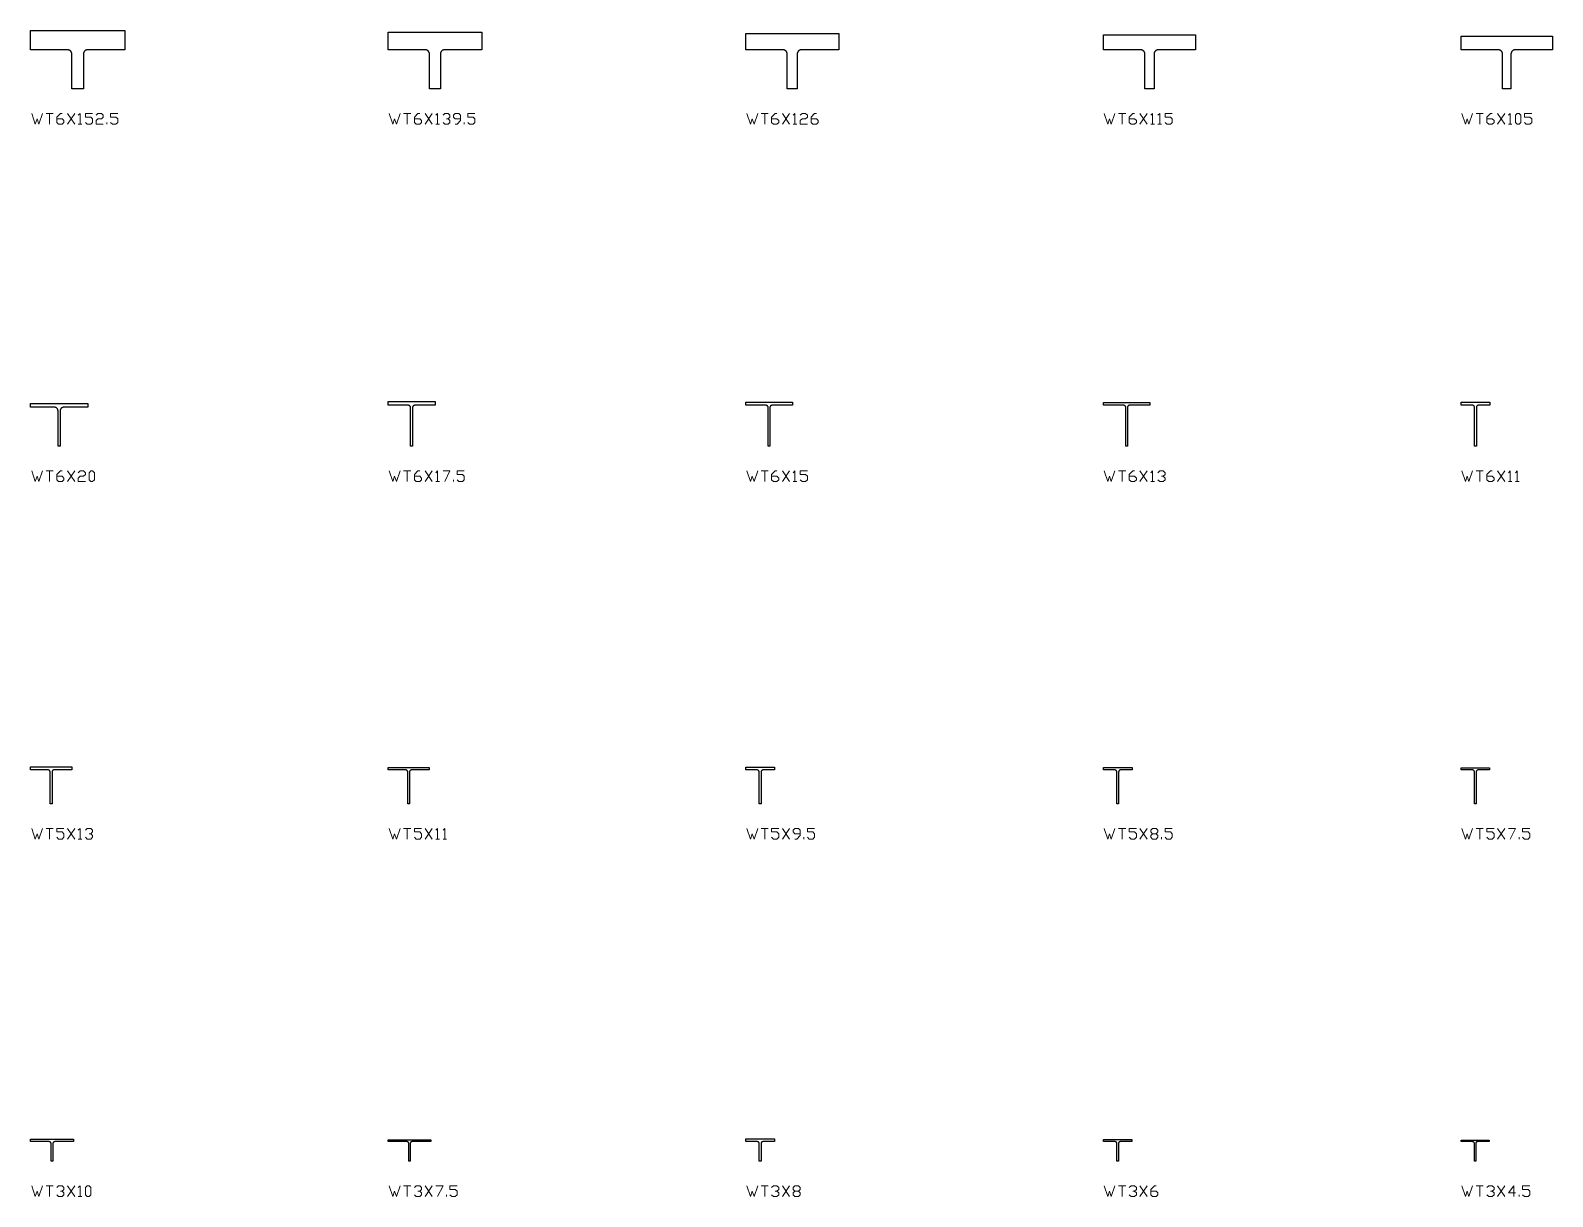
# Model space of a CAD drawing. Header units: inches. Extents: x 0 to 967, y -705 to 22.
# Drawn here: x 0 to 212.8, y -704.9 to -541.8 of the extents above; entities that cross this region are included whole.
import ezdxf

# ---------------------------------------------------------------- set-up
doc = ezdxf.new("R2010")
doc.units = ezdxf.units.IN
doc.header["$MEASUREMENT"] = 0
doc.layers.add('AISC_STEEL', color=7, linetype='Continuous')

msp = doc.modelspace()

# ---------------------------------------------------------------- linework, layer by layer
at = {"color": 3, "lineweight": 0}
for p, q in [((2.18, -553.46), (3.18, -553.46)), ((2.68, -553.46), (2.68, -554.96)), ((5.18, -554.96), (6.19, -553.46)), ((5.18, -553.46), (6.19, -554.96)), ((6.69, -554.96), (7.19, -554.96)), ((10.7, -554.96), (10.7, -554.71)), ((52.17, -553.46), (53.18, -553.46)), ((52.68, -553.46), (52.68, -554.96)), ((55.18, -554.96), (56.18, -553.46)), ((55.18, -553.46), (56.18, -554.96)), ((56.68, -554.96), (57.18, -554.96)), ((60.64, -554.96), (60.64, -554.71)), ((102.17, -553.46), (103.12, -553.46)), ((102.67, -553.46), (102.67, -554.96)), ((105.13, -554.96), (106.13, -553.46)), ((105.13, -553.46), (106.13, -554.96)), ((106.63, -554.96), (107.13, -554.96)), ((152.12, -553.46), (153.12, -553.46)), ((152.62, -553.46), (152.62, -554.96)), ((155.12, -554.96), (156.12, -553.46)), ((155.12, -553.46), (156.12, -554.96)), ((156.62, -554.96), (157.13, -554.96)), ((157.63, -554.96), (158.13, -554.96)), ((202.11, -553.46), (203.11, -553.46)), ((202.61, -553.46), (202.61, -554.96)), ((205.12, -554.96), (206.12, -553.46)), ((205.12, -553.46), (206.12, -554.96)), ((206.62, -554.96), (207.12, -554.96)), ((2.18, -603.45), (3.18, -603.45)), ((2.68, -603.45), (2.68, -604.95)), ((5.18, -604.95), (6.19, -603.45)), ((5.18, -603.45), (6.19, -604.95)), ((52.17, -603.45), (53.18, -603.45)), ((52.68, -603.45), (52.68, -604.95)), ((55.18, -604.95), (56.18, -603.45)), ((55.18, -603.45), (56.18, -604.95)), ((102.17, -603.45), (103.12, -603.45)), ((102.67, -603.45), (102.67, -604.95)), ((105.13, -604.95), (106.13, -603.45)), ((105.13, -603.45), (106.13, -604.95)), ((152.12, -603.45), (153.12, -603.45)), ((152.62, -603.45), (152.62, -604.95)), ((155.12, -604.95), (156.12, -603.45)), ((155.12, -603.45), (156.12, -604.95)), ((202.11, -603.45), (203.11, -603.45)), ((202.61, -603.45), (202.61, -604.95)), ((205.12, -604.95), (206.12, -603.45)), ((205.12, -603.45), (206.12, -604.95)), ((56.68, -604.95), (57.18, -604.95)), ((59.14, -604.95), (59.14, -604.7)), ((106.63, -604.95), (107.13, -604.95)), ((156.62, -604.95), (157.13, -604.95)), ((206.62, -604.95), (207.12, -604.95)), ((207.62, -604.95), (208.12, -604.95)), ((2.18, -653.45), (3.18, -653.45)), ((2.68, -653.45), (2.68, -654.95)), ((5.18, -654.95), (6.19, -653.45)), ((5.18, -653.45), (6.19, -654.95)), ((6.69, -654.95), (7.19, -654.95)), ((52.17, -653.45), (53.18, -653.45)), ((52.68, -653.45), (52.68, -654.95)), ((55.18, -654.95), (56.18, -653.45)), ((55.18, -653.45), (56.18, -654.95)), ((56.68, -654.95), (57.18, -654.95)), ((57.69, -654.95), (58.19, -654.95)), ((102.17, -653.45), (103.12, -653.45)), ((102.67, -653.45), (102.67, -654.95)), ((105.13, -654.95), (106.13, -653.45)), ((105.13, -653.45), (106.13, -654.95)), ((108.13, -654.95), (108.13, -654.7)), ((152.12, -653.45), (153.12, -653.45)), ((152.62, -653.45), (152.62, -654.95)), ((155.12, -654.95), (156.12, -653.45)), ((155.12, -653.45), (156.12, -654.95)), ((156.88, -654.2), (157.38, -654.2)), ((158.13, -654.95), (158.13, -654.7)), ((202.11, -653.45), (203.11, -653.45)), ((202.61, -653.45), (202.61, -654.95)), ((205.12, -654.95), (206.12, -653.45)), ((205.12, -653.45), (206.12, -654.95)), ((208.12, -654.95), (208.12, -654.7)), ((2.18, -703.44), (3.18, -703.44)), ((2.68, -703.44), (2.68, -704.95)), ((5.18, -704.95), (6.19, -703.44)), ((5.18, -703.44), (6.19, -704.95)), ((52.17, -703.44), (53.18, -703.44)), ((52.68, -703.44), (52.68, -704.95)), ((55.18, -704.95), (56.18, -703.44)), ((55.18, -703.44), (56.18, -704.95)), ((102.17, -703.44), (103.12, -703.44)), ((102.67, -703.44), (102.67, -704.95)), ((105.13, -704.95), (106.13, -703.44)), ((105.13, -703.44), (106.13, -704.95)), ((106.88, -704.19), (107.38, -704.19)), ((152.12, -703.44), (153.12, -703.44)), ((152.62, -703.44), (152.62, -704.95)), ((155.12, -704.95), (156.12, -703.44)), ((155.12, -703.44), (156.12, -704.95)), ((202.11, -703.44), (203.11, -703.44)), ((202.61, -703.44), (202.61, -704.95)), ((205.12, -704.95), (206.12, -703.44)), ((205.12, -703.44), (206.12, -704.95)), ((6.69, -704.95), (7.19, -704.95)), ((58.19, -704.95), (58.19, -704.7)), ((208.12, -704.95), (208.12, -704.7))]:
    msp.add_line(p, q, dxfattribs=at)
for points in [[(0.18, -553.46), (0.68, -554.96), (0.93, -554.21), (1.18, -554.96), (1.68, -553.46)], [(3.68, -554.21), (4.43, -554.21), (4.68, -554.46), (4.68, -554.71), (4.43, -554.96), (3.93, -554.96), (3.68, -554.71), (3.68, -553.96), (4.18, -553.46), (4.43, -553.46)], [(6.69, -553.71), (6.94, -553.46), (6.94, -554.96)], [(7.69, -554.71), (7.94, -554.96), (8.44, -554.96), (8.69, -554.71), (8.69, -554.21), (8.44, -553.96), (7.69, -553.96), (7.69, -553.46), (8.69, -553.46)], [(9.19, -553.71), (9.44, -553.46), (9.94, -553.46), (10.19, -553.71), (10.19, -553.96), (9.94, -554.21), (9.44, -554.21), (9.19, -554.46), (9.19, -554.96), (10.19, -554.96)], [(11.2, -554.71), (11.45, -554.96), (11.95, -554.96), (12.2, -554.71), (12.2, -554.21), (11.95, -553.96), (11.2, -553.96), (11.2, -553.46), (12.2, -553.46)], [(50.17, -553.46), (50.67, -554.96), (50.92, -554.21), (51.17, -554.96), (51.67, -553.46)], [(53.68, -554.21), (54.43, -554.21), (54.68, -554.46), (54.68, -554.71), (54.43, -554.96), (53.93, -554.96), (53.68, -554.71), (53.68, -553.96), (54.18, -553.46), (54.43, -553.46)], [(56.68, -553.71), (56.93, -553.46), (56.93, -554.96)], [(57.69, -553.71), (57.94, -553.46), (58.39, -553.46), (58.64, -553.71), (58.64, -553.96), (58.39, -554.21)], [(58.19, -554.21), (58.39, -554.21), (58.64, -554.46), (58.64, -554.71), (58.39, -554.96), (57.94, -554.96), (57.69, -554.71)], [(59.39, -554.96), (59.64, -554.96), (60.14, -554.46), (60.14, -553.71), (59.89, -553.46), (59.39, -553.46), (59.14, -553.71), (59.14, -553.96), (59.39, -554.21), (60.14, -554.21)], [(61.14, -554.71), (61.39, -554.96), (61.89, -554.96), (62.14, -554.71), (62.14, -554.21), (61.89, -553.96), (61.14, -553.96), (61.14, -553.46), (62.14, -553.46)], [(100.17, -553.46), (100.67, -554.96), (100.92, -554.21), (101.17, -554.96), (101.67, -553.46)], [(103.62, -554.21), (104.37, -554.21), (104.63, -554.46), (104.63, -554.71), (104.37, -554.96), (103.87, -554.96), (103.62, -554.71), (103.62, -553.96), (104.12, -553.46), (104.37, -553.46)], [(106.63, -553.71), (106.88, -553.46), (106.88, -554.96)], [(107.63, -553.71), (107.88, -553.46), (108.38, -553.46), (108.63, -553.71), (108.63, -553.96), (108.38, -554.21), (107.88, -554.21), (107.63, -554.46), (107.63, -554.96), (108.63, -554.96)], [(109.13, -554.21), (109.89, -554.21), (110.14, -554.46), (110.14, -554.71), (109.89, -554.96), (109.38, -554.96), (109.13, -554.71), (109.13, -553.96), (109.63, -553.46), (109.89, -553.46)], [(150.11, -553.46), (150.61, -554.96), (150.86, -554.21), (151.11, -554.96), (151.62, -553.46)], [(153.62, -554.21), (154.37, -554.21), (154.62, -554.46), (154.62, -554.71), (154.37, -554.96), (153.87, -554.96), (153.62, -554.71), (153.62, -553.96), (154.12, -553.46), (154.37, -553.46)], [(156.62, -553.71), (156.88, -553.46), (156.88, -554.96)], [(157.63, -553.71), (157.88, -553.46), (157.88, -554.96)], [(158.63, -554.71), (158.88, -554.96), (159.38, -554.96), (159.63, -554.71), (159.63, -554.21), (159.38, -553.96), (158.63, -553.96), (158.63, -553.46), (159.63, -553.46)], [(200.11, -553.46), (200.61, -554.96), (200.86, -554.21), (201.11, -554.96), (201.61, -553.46)], [(203.61, -554.21), (204.37, -554.21), (204.62, -554.46), (204.62, -554.71), (204.37, -554.96), (203.87, -554.96), (203.61, -554.71), (203.61, -553.96), (204.12, -553.46), (204.37, -553.46)], [(206.62, -553.71), (206.87, -553.46), (206.87, -554.96)], [(208.87, -554.71), (209.13, -554.96), (209.63, -554.96), (209.88, -554.71), (209.88, -554.21), (209.63, -553.96), (208.87, -553.96), (208.87, -553.46), (209.88, -553.46)], [(0.18, -603.45), (0.68, -604.95), (0.93, -604.2), (1.18, -604.95), (1.68, -603.45)], [(3.68, -604.2), (4.43, -604.2), (4.68, -604.45), (4.68, -604.7), (4.43, -604.95), (3.93, -604.95), (3.68, -604.7), (3.68, -603.95), (4.18, -603.45), (4.43, -603.45)], [(6.69, -603.7), (6.94, -603.45), (7.44, -603.45), (7.69, -603.7), (7.69, -603.95), (7.44, -604.2), (6.94, -604.2), (6.69, -604.45), (6.69, -604.95), (7.69, -604.95)], [(50.17, -603.45), (50.67, -604.95), (50.92, -604.2), (51.17, -604.95), (51.67, -603.45)], [(53.68, -604.2), (54.43, -604.2), (54.68, -604.45), (54.68, -604.7), (54.43, -604.95), (53.93, -604.95), (53.68, -604.7), (53.68, -603.95), (54.18, -603.45), (54.43, -603.45)], [(56.68, -603.7), (56.93, -603.45), (56.93, -604.95)], [(57.69, -603.45), (58.64, -603.45), (57.94, -604.95)], [(59.64, -604.7), (59.89, -604.95), (60.39, -604.95), (60.64, -604.7), (60.64, -604.2), (60.39, -603.95), (59.64, -603.95), (59.64, -603.45), (60.64, -603.45)], [(100.17, -603.45), (100.67, -604.95), (100.92, -604.2), (101.17, -604.95), (101.67, -603.45)], [(103.62, -604.2), (104.37, -604.2), (104.63, -604.45), (104.63, -604.7), (104.37, -604.95), (103.87, -604.95), (103.62, -604.7), (103.62, -603.95), (104.12, -603.45), (104.37, -603.45)], [(106.63, -603.7), (106.88, -603.45), (106.88, -604.95)], [(107.63, -604.7), (107.88, -604.95), (108.38, -604.95), (108.63, -604.7), (108.63, -604.2), (108.38, -603.95), (107.63, -603.95), (107.63, -603.45), (108.63, -603.45)], [(150.11, -603.45), (150.61, -604.95), (150.86, -604.2), (151.11, -604.95), (151.62, -603.45)], [(153.62, -604.2), (154.37, -604.2), (154.62, -604.45), (154.62, -604.7), (154.37, -604.95), (153.87, -604.95), (153.62, -604.7), (153.62, -603.95), (154.12, -603.45), (154.37, -603.45)], [(156.62, -603.7), (156.88, -603.45), (156.88, -604.95)], [(157.63, -603.7), (157.88, -603.45), (158.38, -603.45), (158.63, -603.7), (158.63, -603.95), (158.38, -604.2)], [(158.13, -604.2), (158.38, -604.2), (158.63, -604.45), (158.63, -604.7), (158.38, -604.95), (157.88, -604.95), (157.63, -604.7)], [(200.11, -603.45), (200.61, -604.95), (200.86, -604.2), (201.11, -604.95), (201.61, -603.45)], [(203.61, -604.2), (204.37, -604.2), (204.62, -604.45), (204.62, -604.7), (204.37, -604.95), (203.87, -604.95), (203.61, -604.7), (203.61, -603.95), (204.12, -603.45), (204.37, -603.45)], [(206.62, -603.7), (206.87, -603.45), (206.87, -604.95)], [(207.62, -603.7), (207.87, -603.45), (207.87, -604.95)], [(0.18, -653.45), (0.68, -654.95), (0.93, -654.2), (1.18, -654.95), (1.68, -653.45)], [(3.68, -654.7), (3.93, -654.95), (4.43, -654.95), (4.68, -654.7), (4.68, -654.2), (4.43, -653.95), (3.68, -653.95), (3.68, -653.45), (4.68, -653.45)], [(6.69, -653.7), (6.94, -653.45), (6.94, -654.95)], [(7.69, -653.7), (7.94, -653.45), (8.44, -653.45), (8.69, -653.7), (8.69, -653.95), (8.44, -654.2)], [(8.19, -654.2), (8.44, -654.2), (8.69, -654.45), (8.69, -654.7), (8.44, -654.95), (7.94, -654.95), (7.69, -654.7)], [(50.17, -653.45), (50.67, -654.95), (50.92, -654.2), (51.17, -654.95), (51.67, -653.45)], [(53.68, -654.7), (53.93, -654.95), (54.43, -654.95), (54.68, -654.7), (54.68, -654.2), (54.43, -653.95), (53.68, -653.95), (53.68, -653.45), (54.68, -653.45)], [(56.68, -653.7), (56.93, -653.45), (56.93, -654.95)], [(57.69, -653.7), (57.94, -653.45), (57.94, -654.95)], [(100.17, -653.45), (100.67, -654.95), (100.92, -654.2), (101.17, -654.95), (101.67, -653.45)], [(103.62, -654.7), (103.87, -654.95), (104.37, -654.95), (104.63, -654.7), (104.63, -654.2), (104.37, -653.95), (103.62, -653.95), (103.62, -653.45), (104.63, -653.45)], [(106.88, -654.95), (107.13, -654.95), (107.63, -654.45), (107.63, -653.7), (107.38, -653.45), (106.88, -653.45), (106.63, -653.7), (106.63, -653.95), (106.88, -654.2), (107.63, -654.2)], [(108.63, -654.7), (108.88, -654.95), (109.38, -654.95), (109.63, -654.7), (109.63, -654.2), (109.38, -653.95), (108.63, -653.95), (108.63, -653.45), (109.63, -653.45)], [(150.11, -653.45), (150.61, -654.95), (150.86, -654.2), (151.11, -654.95), (151.62, -653.45)], [(153.62, -654.7), (153.87, -654.95), (154.37, -654.95), (154.62, -654.7), (154.62, -654.2), (154.37, -653.95), (153.62, -653.95), (153.62, -653.45), (154.62, -653.45)], [(158.63, -654.7), (158.88, -654.95), (159.38, -654.95), (159.63, -654.7), (159.63, -654.2), (159.38, -653.95), (158.63, -653.95), (158.63, -653.45), (159.63, -653.45)], [(200.11, -653.45), (200.61, -654.95), (200.86, -654.2), (201.11, -654.95), (201.61, -653.45)], [(203.61, -654.7), (203.87, -654.95), (204.37, -654.95), (204.62, -654.7), (204.62, -654.2), (204.37, -653.95), (203.61, -653.95), (203.61, -653.45), (204.62, -653.45)], [(206.62, -653.45), (207.62, -653.45), (206.87, -654.95)], [(208.62, -654.7), (208.87, -654.95), (209.38, -654.95), (209.63, -654.7), (209.63, -654.2), (209.38, -653.95), (208.62, -653.95), (208.62, -653.45), (209.63, -653.45)], [(0.18, -703.44), (0.68, -704.95), (0.93, -704.19), (1.18, -704.95), (1.68, -703.44)], [(3.68, -703.69), (3.93, -703.44), (4.43, -703.44), (4.68, -703.69), (4.68, -703.94), (4.43, -704.19)], [(4.18, -704.19), (4.43, -704.19), (4.68, -704.44), (4.68, -704.7), (4.43, -704.95), (3.93, -704.95), (3.68, -704.7)], [(6.69, -703.69), (6.94, -703.44), (6.94, -704.95)], [(50.17, -703.44), (50.67, -704.95), (50.92, -704.19), (51.17, -704.95), (51.67, -703.44)], [(53.68, -703.69), (53.93, -703.44), (54.43, -703.44), (54.68, -703.69), (54.68, -703.94), (54.43, -704.19)], [(54.18, -704.19), (54.43, -704.19), (54.68, -704.44), (54.68, -704.7), (54.43, -704.95), (53.93, -704.95), (53.68, -704.7)], [(56.68, -703.44), (57.69, -703.44), (56.93, -704.95)], [(58.64, -704.7), (58.89, -704.95), (59.39, -704.95), (59.64, -704.7), (59.64, -704.19), (59.39, -703.94), (58.64, -703.94), (58.64, -703.44), (59.64, -703.44)], [(100.17, -703.44), (100.67, -704.95), (100.92, -704.19), (101.17, -704.95), (101.67, -703.44)], [(103.62, -703.69), (103.87, -703.44), (104.37, -703.44), (104.63, -703.69), (104.63, -703.94), (104.37, -704.19)], [(104.12, -704.19), (104.37, -704.19), (104.63, -704.44), (104.63, -704.7), (104.37, -704.95), (103.87, -704.95), (103.62, -704.7)], [(150.11, -703.44), (150.61, -704.95), (150.86, -704.19), (151.11, -704.95), (151.62, -703.44)], [(153.62, -703.69), (153.87, -703.44), (154.37, -703.44), (154.62, -703.69), (154.62, -703.94), (154.37, -704.19)], [(154.12, -704.19), (154.37, -704.19), (154.62, -704.44), (154.62, -704.7), (154.37, -704.95), (153.87, -704.95), (153.62, -704.7)], [(156.62, -704.19), (157.38, -704.19), (157.63, -704.44), (157.63, -704.7), (157.38, -704.95), (156.88, -704.95), (156.62, -704.7), (156.62, -703.94), (157.13, -703.44), (157.38, -703.44)], [(200.11, -703.44), (200.61, -704.95), (200.86, -704.19), (201.11, -704.95), (201.61, -703.44)], [(203.61, -703.69), (203.87, -703.44), (204.37, -703.44), (204.62, -703.69), (204.62, -703.94), (204.37, -704.19)], [(204.12, -704.19), (204.37, -704.19), (204.62, -704.44), (204.62, -704.7), (204.37, -704.95), (203.87, -704.95), (203.61, -704.7)], [(207.62, -704.44), (206.62, -704.44), (207.37, -703.44), (207.37, -704.95)], [(208.62, -704.7), (208.87, -704.95), (209.38, -704.95), (209.63, -704.7), (209.63, -704.19), (209.38, -703.94), (208.62, -703.94), (208.62, -703.44), (209.63, -703.44)]]:
    msp.add_lwpolyline(points, dxfattribs=at)
for points in [[(207.87, -554.96), (207.87, -554.96), (208.12, -554.96), (208.37, -554.71), (208.37, -553.71), (208.12, -553.46), (207.87, -553.46), (207.62, -553.71), (207.62, -554.71)], [(8.44, -604.95), (8.44, -604.95), (8.69, -604.95), (8.94, -604.7), (8.94, -603.7), (8.69, -603.45), (8.44, -603.45), (8.19, -603.7), (8.19, -604.7)], [(157.38, -654.2), (157.63, -654.45), (157.63, -654.7), (157.38, -654.95), (156.88, -654.95), (156.62, -654.7), (156.62, -654.45), (156.88, -654.2), (156.62, -653.95), (156.62, -653.7), (156.88, -653.45), (157.38, -653.45), (157.63, -653.7), (157.63, -653.95)], [(7.94, -704.95), (7.94, -704.95), (8.19, -704.95), (8.44, -704.7), (8.44, -703.69), (8.19, -703.44), (7.94, -703.44), (7.69, -703.69), (7.69, -704.7)], [(107.38, -704.19), (107.63, -704.44), (107.63, -704.7), (107.38, -704.95), (106.88, -704.95), (106.63, -704.7), (106.63, -704.44), (106.88, -704.19), (106.63, -703.94), (106.63, -703.69), (106.88, -703.44), (107.38, -703.44), (107.63, -703.69), (107.63, -703.94)]]:
    msp.add_lwpolyline(points, close=True, dxfattribs=at)
at = {"layer": 'AISC_STEEL'}
for points in [[(13.2, -541.84), (13.2, -544.55), (8, -544.55), (7.98, -544.55), (7.95, -544.55), (7.92, -544.56), (7.89, -544.56), (7.86, -544.57), (7.83, -544.58), (7.8, -544.59), (7.77, -544.6), (7.75, -544.61), (7.72, -544.62), (7.69, -544.64), (7.67, -544.66), (7.64, -544.67), (7.62, -544.69), (7.6, -544.71), (7.58, -544.73), (7.56, -544.76), (7.54, -544.78), (7.52, -544.8), (7.5, -544.83), (7.49, -544.85), (7.48, -544.88), (7.46, -544.91), (7.45, -544.94), (7.44, -544.96), (7.43, -544.99), (7.43, -545.02), (7.42, -545.05), (7.42, -545.08), (7.42, -545.11), (7.41, -545.14), (7.41, -550), (6.6, -550), (5.79, -550), (5.79, -545.14), (5.78, -545.11), (5.78, -545.08), (5.78, -545.05), (5.77, -545.02), (5.77, -544.99), (5.76, -544.96), (5.75, -544.94), (5.74, -544.91), (5.72, -544.88), (5.71, -544.85), (5.7, -544.83), (5.68, -544.8), (5.66, -544.78), (5.64, -544.76), (5.62, -544.73), (5.6, -544.71), (5.58, -544.69), (5.56, -544.67), (5.53, -544.66), (5.51, -544.64), (5.48, -544.62), (5.45, -544.61), (5.43, -544.6), (5.4, -544.59), (5.37, -544.58), (5.34, -544.57), (5.31, -544.56), (5.28, -544.56), (5.25, -544.55), (5.22, -544.55), (5.2, -544.55), (0, -544.55), (0, -541.84), (6.6, -541.84)], [(63.1, -542.07), (63.1, -544.54), (57.91, -544.54), (57.89, -544.54), (57.86, -544.54), (57.83, -544.55), (57.8, -544.55), (57.77, -544.56), (57.74, -544.57), (57.71, -544.58), (57.69, -544.59), (57.66, -544.6), (57.63, -544.61), (57.61, -544.63), (57.58, -544.64), (57.56, -544.66), (57.53, -544.68), (57.51, -544.7), (57.49, -544.72), (57.47, -544.74), (57.45, -544.76), (57.43, -544.78), (57.42, -544.81), (57.4, -544.83), (57.39, -544.86), (57.37, -544.88), (57.36, -544.91), (57.35, -544.94), (57.34, -544.97), (57.33, -544.99), (57.33, -545.02), (57.32, -545.05), (57.32, -545.08), (57.32, -545.11), (57.31, -545.14), (57.31, -550), (56.55, -550), (55.78, -550), (55.78, -545.14), (55.78, -545.11), (55.78, -545.08), (55.78, -545.05), (55.77, -545.02), (55.77, -544.99), (55.76, -544.97), (55.75, -544.94), (55.74, -544.91), (55.73, -544.88), (55.71, -544.86), (55.7, -544.83), (55.68, -544.81), (55.67, -544.78), (55.65, -544.76), (55.63, -544.74), (55.61, -544.72), (55.59, -544.7), (55.57, -544.68), (55.54, -544.66), (55.52, -544.64), (55.49, -544.63), (55.47, -544.61), (55.44, -544.6), (55.41, -544.59), (55.39, -544.58), (55.36, -544.57), (55.33, -544.56), (55.3, -544.55), (55.27, -544.55), (55.24, -544.54), (55.21, -544.54), (55.19, -544.54), (50, -544.54), (50, -542.07), (56.55, -542.07)], [(113, -542.29), (113, -544.54), (107.8, -544.54), (107.77, -544.54), (107.74, -544.54), (107.71, -544.55), (107.68, -544.55), (107.65, -544.56), (107.63, -544.57), (107.6, -544.58), (107.57, -544.59), (107.54, -544.6), (107.52, -544.61), (107.49, -544.63), (107.47, -544.64), (107.44, -544.66), (107.42, -544.68), (107.4, -544.7), (107.38, -544.72), (107.36, -544.74), (107.34, -544.76), (107.32, -544.78), (107.3, -544.81), (107.29, -544.83), (107.27, -544.86), (107.26, -544.88), (107.25, -544.91), (107.24, -544.94), (107.23, -544.97), (107.22, -544.99), (107.21, -545.02), (107.21, -545.05), (107.2, -545.08), (107.2, -545.11), (107.2, -545.14), (107.2, -550), (106.5, -550), (105.8, -550), (105.8, -545.14), (105.8, -545.11), (105.8, -545.08), (105.79, -545.05), (105.79, -545.02), (105.78, -544.99), (105.77, -544.97), (105.76, -544.94), (105.75, -544.91), (105.74, -544.88), (105.73, -544.86), (105.71, -544.83), (105.7, -544.81), (105.68, -544.78), (105.66, -544.76), (105.64, -544.74), (105.62, -544.72), (105.6, -544.7), (105.58, -544.68), (105.56, -544.66), (105.53, -544.64), (105.51, -544.63), (105.48, -544.61), (105.46, -544.6), (105.43, -544.59), (105.4, -544.58), (105.37, -544.57), (105.35, -544.56), (105.32, -544.55), (105.29, -544.55), (105.26, -544.54), (105.23, -544.54), (105.2, -544.54), (100, -544.54), (100, -542.29), (106.5, -542.29)], [(162.9, -542.47), (162.9, -544.54), (157.69, -544.54), (157.67, -544.54), (157.64, -544.54), (157.61, -544.55), (157.58, -544.55), (157.55, -544.56), (157.52, -544.57), (157.49, -544.58), (157.47, -544.59), (157.44, -544.6), (157.41, -544.61), (157.39, -544.63), (157.36, -544.64), (157.34, -544.66), (157.31, -544.68), (157.29, -544.7), (157.27, -544.72), (157.25, -544.74), (157.23, -544.76), (157.21, -544.78), (157.2, -544.81), (157.18, -544.83), (157.17, -544.86), (157.15, -544.88), (157.14, -544.91), (157.13, -544.94), (157.12, -544.97), (157.11, -544.99), (157.11, -545.02), (157.1, -545.05), (157.1, -545.08), (157.1, -545.11), (157.09, -545.14), (157.09, -550), (156.45, -550), (155.81, -550), (155.81, -545.14), (155.8, -545.11), (155.8, -545.08), (155.8, -545.05), (155.79, -545.02), (155.79, -544.99), (155.78, -544.97), (155.77, -544.94), (155.76, -544.91), (155.75, -544.88), (155.73, -544.86), (155.72, -544.83), (155.7, -544.81), (155.69, -544.78), (155.67, -544.76), (155.65, -544.74), (155.63, -544.72), (155.61, -544.7), (155.59, -544.68), (155.56, -544.66), (155.54, -544.64), (155.51, -544.63), (155.49, -544.61), (155.46, -544.6), (155.43, -544.59), (155.41, -544.58), (155.38, -544.57), (155.35, -544.56), (155.32, -544.55), (155.29, -544.55), (155.26, -544.54), (155.23, -544.54), (155.21, -544.54), (150, -544.54), (150, -542.47), (156.45, -542.47)], [(212.8, -542.64), (212.8, -544.54), (207.59, -544.54), (207.56, -544.54), (207.53, -544.54), (207.5, -544.55), (207.47, -544.55), (207.44, -544.56), (207.42, -544.57), (207.39, -544.58), (207.36, -544.59), (207.33, -544.6), (207.31, -544.61), (207.28, -544.63), (207.26, -544.64), (207.23, -544.66), (207.21, -544.68), (207.19, -544.7), (207.17, -544.72), (207.15, -544.74), (207.13, -544.76), (207.11, -544.78), (207.09, -544.81), (207.08, -544.83), (207.06, -544.86), (207.05, -544.88), (207.04, -544.91), (207.03, -544.94), (207.02, -544.97), (207.01, -544.99), (207, -545.02), (207, -545.05), (206.99, -545.08), (206.99, -545.11), (206.99, -545.14), (206.99, -550), (206.4, -550), (205.81, -550), (205.81, -545.14), (205.81, -545.11), (205.81, -545.08), (205.8, -545.05), (205.8, -545.02), (205.79, -544.99), (205.78, -544.97), (205.77, -544.94), (205.76, -544.91), (205.75, -544.88), (205.74, -544.86), (205.72, -544.83), (205.71, -544.81), (205.69, -544.78), (205.67, -544.76), (205.65, -544.74), (205.63, -544.72), (205.61, -544.7), (205.59, -544.68), (205.57, -544.66), (205.54, -544.64), (205.52, -544.63), (205.49, -544.61), (205.47, -544.6), (205.44, -544.59), (205.41, -544.58), (205.38, -544.57), (205.36, -544.56), (205.33, -544.55), (205.3, -544.55), (205.27, -544.54), (205.24, -544.54), (205.21, -544.54), (200, -544.54), (200, -542.64), (206.4, -542.64)], [(8.01, -594.03), (8.01, -594.54), (4.66, -594.54), (4.63, -594.55), (4.6, -594.55), (4.57, -594.55), (4.54, -594.56), (4.51, -594.57), (4.48, -594.58), (4.46, -594.59), (4.43, -594.6), (4.41, -594.61), (4.38, -594.63), (4.36, -594.64), (4.33, -594.66), (4.31, -594.68), (4.29, -594.7), (4.27, -594.73), (4.25, -594.75), (4.24, -594.77), (4.22, -594.8), (4.21, -594.82), (4.19, -594.85), (4.18, -594.88), (4.17, -594.91), (4.17, -594.93), (4.16, -594.96), (4.16, -594.99), (4.15, -595.02), (4.15, -595.05), (4.15, -600), (4, -600), (3.86, -600), (3.86, -595.05), (3.86, -595.02), (3.85, -594.99), (3.85, -594.96), (3.84, -594.93), (3.84, -594.91), (3.83, -594.88), (3.82, -594.85), (3.8, -594.82), (3.79, -594.8), (3.77, -594.77), (3.76, -594.75), (3.74, -594.73), (3.72, -594.7), (3.7, -594.68), (3.68, -594.66), (3.65, -594.64), (3.63, -594.63), (3.6, -594.61), (3.58, -594.6), (3.55, -594.59), (3.53, -594.58), (3.5, -594.57), (3.47, -594.56), (3.44, -594.55), (3.41, -594.55), (3.38, -594.55), (3.35, -594.54), (0, -594.54), (0, -594.03), (4, -594.03)], [(56.56, -593.75), (56.56, -594.27), (53.73, -594.27), (53.7, -594.27), (53.67, -594.28), (53.64, -594.28), (53.62, -594.29), (53.59, -594.31), (53.56, -594.32), (53.54, -594.34), (53.52, -594.36), (53.5, -594.38), (53.48, -594.4), (53.47, -594.43), (53.45, -594.46), (53.44, -594.48), (53.44, -594.51), (53.43, -594.54), (53.43, -594.57), (53.43, -600), (53.28, -600), (53.13, -600), (53.13, -594.57), (53.13, -594.54), (53.12, -594.51), (53.12, -594.48), (53.11, -594.46), (53.09, -594.43), (53.08, -594.4), (53.06, -594.38), (53.04, -594.36), (53.02, -594.34), (53, -594.32), (52.97, -594.31), (52.94, -594.29), (52.92, -594.28), (52.89, -594.28), (52.86, -594.27), (52.83, -594.27), (50, -594.27), (50, -593.75), (53.28, -593.75)], [(106.52, -593.83), (106.52, -594.27), (103.69, -594.27), (103.66, -594.27), (103.63, -594.28), (103.6, -594.28), (103.58, -594.29), (103.55, -594.31), (103.52, -594.32), (103.5, -594.34), (103.48, -594.36), (103.46, -594.38), (103.44, -594.4), (103.43, -594.43), (103.41, -594.46), (103.4, -594.48), (103.4, -594.51), (103.39, -594.54), (103.39, -594.57), (103.39, -600), (103.26, -600), (103.13, -600), (103.13, -594.57), (103.13, -594.54), (103.12, -594.51), (103.12, -594.48), (103.11, -594.46), (103.09, -594.43), (103.08, -594.4), (103.06, -594.38), (103.04, -594.36), (103.02, -594.34), (103, -594.32), (102.97, -594.31), (102.94, -594.29), (102.92, -594.28), (102.89, -594.28), (102.86, -594.27), (102.83, -594.27), (100, -594.27), (100, -593.83), (103.26, -593.83)], [(156.49, -593.89), (156.49, -594.27), (153.66, -594.27), (153.63, -594.27), (153.6, -594.28), (153.57, -594.28), (153.55, -594.29), (153.52, -594.31), (153.49, -594.32), (153.47, -594.34), (153.45, -594.36), (153.43, -594.38), (153.41, -594.4), (153.4, -594.43), (153.38, -594.46), (153.37, -594.48), (153.37, -594.51), (153.36, -594.54), (153.36, -594.57), (153.36, -600), (153.25, -600), (153.13, -600), (153.13, -594.57), (153.13, -594.54), (153.12, -594.51), (153.12, -594.48), (153.11, -594.46), (153.09, -594.43), (153.08, -594.4), (153.06, -594.38), (153.04, -594.36), (153.02, -594.34), (153, -594.32), (152.97, -594.31), (152.94, -594.29), (152.92, -594.28), (152.89, -594.28), (152.86, -594.27), (152.83, -594.27), (150, -594.27), (150, -593.89), (153.25, -593.89)], [(204.03, -593.84), (204.03, -594.26), (202.44, -594.26), (202.42, -594.27), (202.39, -594.27), (202.36, -594.28), (202.33, -594.29), (202.3, -594.3), (202.28, -594.32), (202.25, -594.33), (202.23, -594.35), (202.21, -594.37), (202.2, -594.4), (202.18, -594.42), (202.17, -594.45), (202.16, -594.48), (202.15, -594.51), (202.15, -594.54), (202.15, -594.57), (202.15, -600), (202.01, -600), (201.88, -600), (201.88, -594.57), (201.88, -594.54), (201.88, -594.51), (201.87, -594.48), (201.86, -594.45), (201.85, -594.42), (201.83, -594.4), (201.82, -594.37), (201.8, -594.35), (201.78, -594.33), (201.75, -594.32), (201.73, -594.3), (201.7, -594.29), (201.67, -594.28), (201.64, -594.27), (201.61, -594.27), (201.59, -594.26), (200, -594.26), (200, -593.84), (202.01, -593.84)], [(5.77, -644.83), (5.77, -645.27), (3.31, -645.27), (3.29, -645.27), (3.26, -645.28), (3.23, -645.28), (3.2, -645.29), (3.17, -645.31), (3.15, -645.32), (3.12, -645.34), (3.1, -645.36), (3.08, -645.38), (3.07, -645.4), (3.05, -645.43), (3.04, -645.46), (3.03, -645.48), (3.02, -645.51), (3.02, -645.54), (3.02, -645.57), (3.02, -650), (2.88, -650), (2.75, -650), (2.75, -645.57), (2.75, -645.54), (2.75, -645.51), (2.74, -645.48), (2.73, -645.46), (2.72, -645.43), (2.7, -645.4), (2.69, -645.38), (2.67, -645.36), (2.65, -645.34), (2.62, -645.32), (2.6, -645.31), (2.57, -645.29), (2.54, -645.28), (2.51, -645.28), (2.48, -645.27), (2.46, -645.27), (0, -645.27), (0, -644.83), (2.88, -644.83)], [(55.75, -644.91), (55.75, -645.27), (53.3, -645.27), (53.27, -645.27), (53.24, -645.28), (53.21, -645.28), (53.18, -645.29), (53.15, -645.31), (53.13, -645.32), (53.1, -645.34), (53.08, -645.36), (53.06, -645.38), (53.05, -645.4), (53.03, -645.43), (53.02, -645.46), (53.01, -645.48), (53, -645.51), (53, -645.54), (52.99, -645.57), (52.99, -650), (52.88, -650), (52.76, -650), (52.76, -645.57), (52.75, -645.54), (52.75, -645.51), (52.74, -645.48), (52.73, -645.46), (52.72, -645.43), (52.7, -645.4), (52.69, -645.38), (52.67, -645.36), (52.65, -645.34), (52.62, -645.32), (52.6, -645.31), (52.57, -645.29), (52.54, -645.28), (52.51, -645.28), (52.48, -645.27), (52.45, -645.27), (50, -645.27), (50, -644.91), (52.88, -644.91)], [(104.02, -644.88), (104.02, -645.27), (102.44, -645.27), (102.41, -645.28), (102.38, -645.28), (102.35, -645.29), (102.32, -645.3), (102.29, -645.31), (102.27, -645.33), (102.24, -645.34), (102.22, -645.36), (102.2, -645.38), (102.19, -645.41), (102.17, -645.43), (102.16, -645.46), (102.15, -645.49), (102.14, -645.52), (102.14, -645.55), (102.14, -645.58), (102.14, -650), (102.01, -650), (101.89, -650), (101.89, -645.58), (101.88, -645.55), (101.88, -645.52), (101.87, -645.49), (101.86, -645.46), (101.85, -645.43), (101.83, -645.41), (101.82, -645.38), (101.8, -645.36), (101.78, -645.34), (101.75, -645.33), (101.73, -645.31), (101.7, -645.3), (101.67, -645.29), (101.64, -645.28), (101.61, -645.28), (101.58, -645.27), (100, -645.27), (100, -644.88), (102.01, -644.88)], [(154.01, -644.94), (154.01, -645.27), (152.43, -645.27), (152.4, -645.27), (152.37, -645.28), (152.34, -645.28), (152.31, -645.29), (152.28, -645.31), (152.26, -645.32), (152.23, -645.34), (152.21, -645.36), (152.19, -645.38), (152.18, -645.4), (152.16, -645.43), (152.15, -645.46), (152.14, -645.48), (152.13, -645.51), (152.13, -645.54), (152.12, -645.57), (152.12, -650), (152, -650), (151.88, -650), (151.88, -645.57), (151.88, -645.54), (151.88, -645.51), (151.87, -645.48), (151.86, -645.46), (151.85, -645.43), (151.83, -645.4), (151.82, -645.38), (151.8, -645.36), (151.78, -645.34), (151.75, -645.32), (151.73, -645.31), (151.7, -645.29), (151.67, -645.28), (151.64, -645.28), (151.61, -645.27), (151.59, -645.27), (150, -645.27), (150, -644.94), (152, -644.94)], [(204, -645), (204, -645.27), (202.41, -645.27), (202.39, -645.27), (202.36, -645.28), (202.33, -645.28), (202.3, -645.29), (202.27, -645.31), (202.25, -645.32), (202.22, -645.34), (202.2, -645.36), (202.18, -645.38), (202.17, -645.4), (202.15, -645.43), (202.14, -645.46), (202.13, -645.48), (202.12, -645.51), (202.12, -645.54), (202.12, -645.57), (202.12, -650), (202, -650), (201.88, -650), (201.88, -645.57), (201.88, -645.54), (201.88, -645.51), (201.87, -645.48), (201.86, -645.46), (201.85, -645.43), (201.83, -645.4), (201.82, -645.38), (201.8, -645.36), (201.78, -645.34), (201.75, -645.32), (201.73, -645.31), (201.7, -645.29), (201.67, -645.28), (201.64, -645.28), (201.61, -645.27), (201.59, -645.27), (200, -645.27), (200, -645), (202, -645)], [(6.02, -696.9), (6.02, -697.26), (3.39, -697.26), (3.36, -697.27), (3.33, -697.27), (3.31, -697.28), (3.28, -697.29), (3.26, -697.3), (3.23, -697.32), (3.21, -697.34), (3.19, -697.36), (3.18, -697.38), (3.16, -697.41), (3.15, -697.43), (3.15, -697.46), (3.14, -697.49), (3.14, -697.51), (3.14, -700), (3.01, -700), (2.88, -700), (2.88, -697.51), (2.88, -697.49), (2.87, -697.46), (2.87, -697.43), (2.86, -697.41), (2.84, -697.38), (2.83, -697.36), (2.81, -697.34), (2.79, -697.32), (2.76, -697.3), (2.74, -697.29), (2.71, -697.28), (2.69, -697.27), (2.66, -697.27), (2.63, -697.26), (0, -697.26), (0, -696.9), (3.01, -696.9)], [(55.99, -697), (55.99, -697.26), (53.36, -697.26), (53.33, -697.26), (53.3, -697.27), (53.28, -697.27), (53.25, -697.28), (53.23, -697.3), (53.2, -697.31), (53.18, -697.33), (53.16, -697.35), (53.15, -697.38), (53.13, -697.4), (53.12, -697.43), (53.12, -697.45), (53.11, -697.48), (53.11, -697.51), (53.11, -700), (52.99, -700), (52.88, -700), (52.88, -697.51), (52.88, -697.48), (52.87, -697.45), (52.87, -697.43), (52.86, -697.4), (52.84, -697.38), (52.83, -697.35), (52.81, -697.33), (52.79, -697.31), (52.76, -697.3), (52.74, -697.28), (52.71, -697.27), (52.69, -697.27), (52.66, -697.26), (52.63, -697.26), (50, -697.26), (50, -697), (52.99, -697)], [(104.03, -696.86), (104.03, -697.26), (102.39, -697.26), (102.37, -697.27), (102.34, -697.27), (102.31, -697.28), (102.29, -697.29), (102.26, -697.3), (102.24, -697.32), (102.22, -697.34), (102.2, -697.36), (102.18, -697.38), (102.17, -697.41), (102.16, -697.43), (102.15, -697.46), (102.15, -697.49), (102.14, -697.51), (102.14, -700), (102.02, -700), (101.89, -700), (101.89, -697.51), (101.88, -697.49), (101.88, -697.46), (101.87, -697.43), (101.86, -697.41), (101.85, -697.38), (101.83, -697.36), (101.81, -697.34), (101.79, -697.32), (101.77, -697.3), (101.74, -697.29), (101.72, -697.28), (101.69, -697.27), (101.66, -697.27), (101.64, -697.26), (100, -697.26), (100, -696.86), (102.02, -696.86)], [(154, -696.98), (154, -697.26), (152.37, -697.26), (152.34, -697.26), (152.31, -697.27), (152.28, -697.27), (152.26, -697.28), (152.23, -697.3), (152.21, -697.31), (152.19, -697.33), (152.17, -697.35), (152.15, -697.38), (152.14, -697.4), (152.13, -697.43), (152.12, -697.45), (152.12, -697.48), (152.12, -697.51), (152.12, -700), (152, -700), (151.88, -700), (151.88, -697.51), (151.88, -697.48), (151.88, -697.45), (151.87, -697.43), (151.86, -697.4), (151.85, -697.38), (151.83, -697.35), (151.81, -697.33), (151.79, -697.31), (151.77, -697.3), (151.74, -697.28), (151.72, -697.27), (151.69, -697.27), (151.66, -697.26), (151.63, -697.26), (150, -697.26), (150, -696.98), (152, -696.98)], [(203.94, -697.05), (203.94, -697.26), (202.31, -697.26), (202.28, -697.27), (202.25, -697.27), (202.22, -697.28), (202.2, -697.29), (202.17, -697.3), (202.15, -697.32), (202.13, -697.34), (202.11, -697.36), (202.09, -697.38), (202.08, -697.41), (202.07, -697.43), (202.06, -697.46), (202.06, -697.49), (202.06, -697.51), (202.06, -700), (201.97, -700), (201.88, -700), (201.88, -697.51), (201.88, -697.49), (201.88, -697.46), (201.87, -697.43), (201.86, -697.41), (201.85, -697.38), (201.83, -697.36), (201.81, -697.34), (201.79, -697.32), (201.77, -697.3), (201.74, -697.29), (201.72, -697.28), (201.69, -697.27), (201.66, -697.27), (201.63, -697.26), (200, -697.26), (200, -697.05), (201.97, -697.05)]]:
    msp.add_lwpolyline(points, close=True, dxfattribs=at)

doc.saveas('drawing.dxf')
